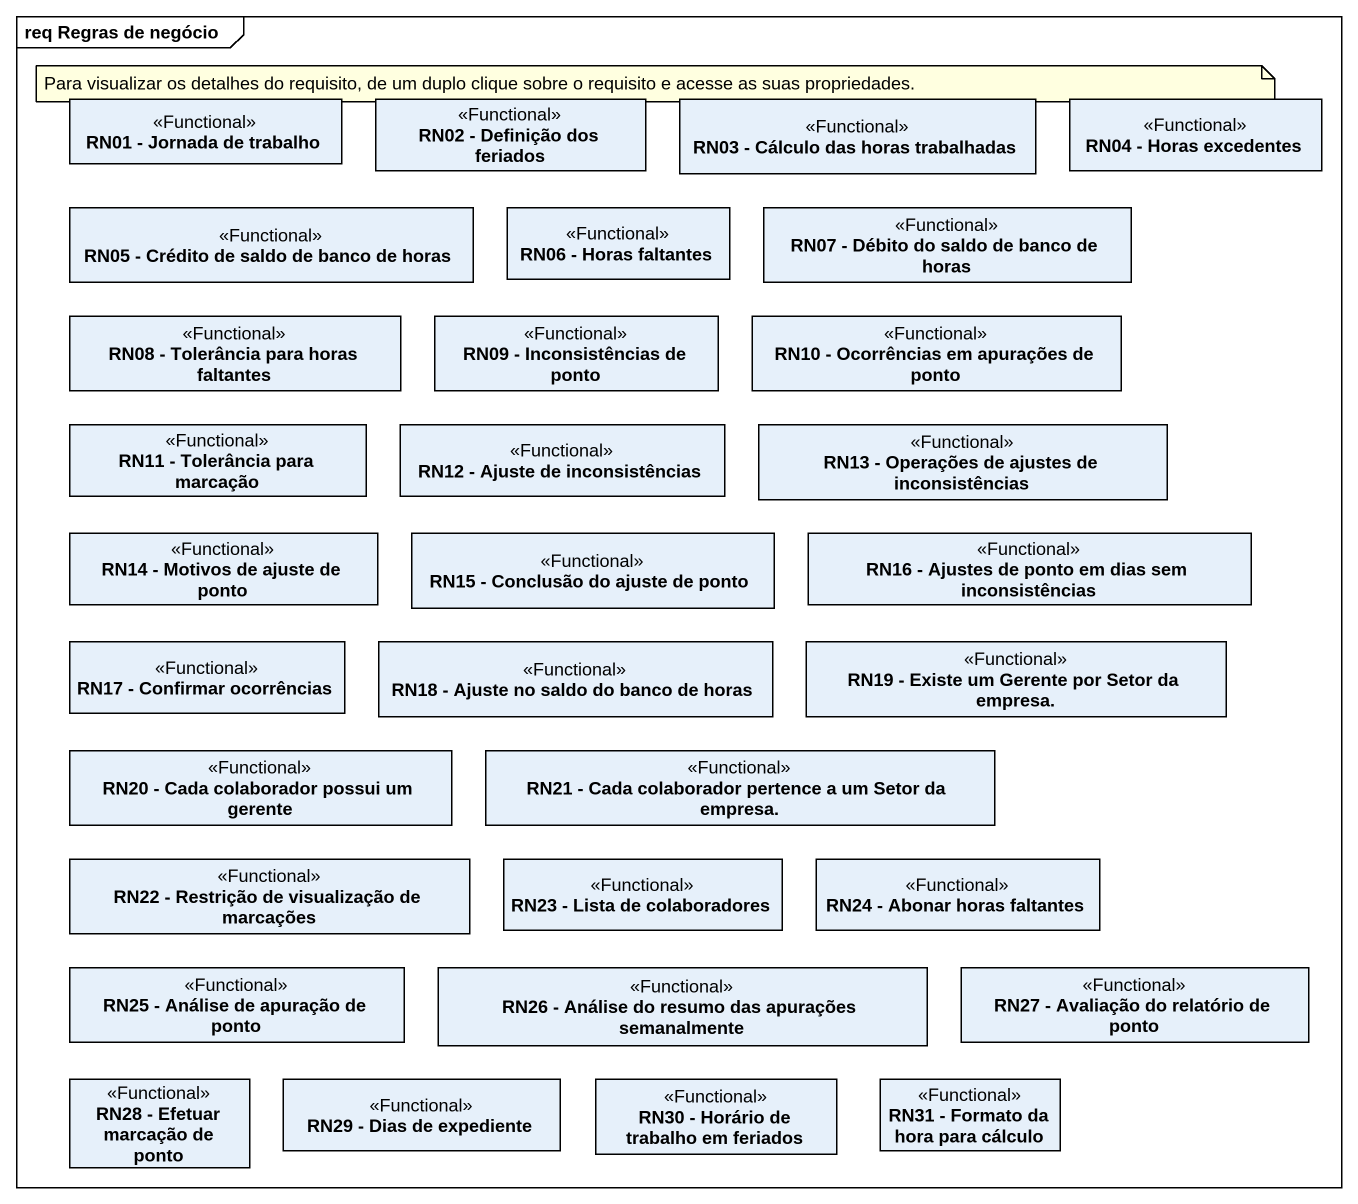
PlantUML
@startuml
mainframe req Regras de negócio
hide circle
hide empty members
class "RN01 - Jornada de trabalho" as RN01_Jornada_de_trabalho <<Functional>>
class "RN02 - Definição dos feriados" as RN02_Definição_dos_feriados <<Functional>>
class "RN03 - Cálculo das horas trabalhadas" as RN03_Cálculo_das_horas <<Functional>>
class "RN04 - Horas excedentes" as RN04_Horas_excedentes <<Functional>>
class "RN05 - Crédito de saldo de banco de horas" as RN05_Crédito_de_saldo_de <<Functional>>
class "RN06 - Horas faltantes" as RN06_Horas_faltantes <<Functional>>
class "RN07 - Débito do saldo de banco de horas" as RN07_Débito_do_saldo_de <<Functional>>
class "RN08 - Tolerância para horas faltantes" as RN08_Tolerância_para_horas <<Functional>>
class "RN09 - Inconsistências de ponto" as RN09_Inconsistências_de <<Functional>>
class "RN10 - Ocorrências em apurações de ponto" as RN10_Ocorrências_em <<Functional>>
class "RN11 - Tolerância para marcação" as RN11_Tolerância_para <<Functional>>
class "RN12 - Ajuste de inconsistências" as RN12_Ajuste_de <<Functional>>
class "RN13 - Operações de ajustes de inconsistências" as RN13_Operações_de_ajustes <<Functional>>
class "RN14 - Motivos de ajuste de ponto" as RN14_Motivos_de_ajuste_de <<Functional>>
class "RN15 - Conclusão do ajuste de ponto" as RN15_Conclusão_do_ajuste_de <<Functional>>
class "RN16 - Ajustes de ponto em dias sem inconsistências" as RN16_Ajustes_de_ponto_em <<Functional>>
class "RN17 - Confirmar ocorrências" as RN17_Confirmar_ocorrências <<Functional>>
class "RN18 - Ajuste no saldo do banco de horas" as RN18_Ajuste_no_saldo_do <<Functional>>
class "RN19 - Existe um Gerente por Setor da empresa." as RN19_Existe_um_Gerente_por <<Functional>>
class "RN20 - Cada colaborador possui um gerente" as RN20_Cada_colaborador <<Functional>>
class "RN21 - Cada colaborador pertence a um Setor da empresa." as RN21_Cada_colaborador <<Functional>>
class "RN22 - Restrição de visualização de marcações" as RN22_Restrição_de <<Functional>>
class "RN23 - Lista de colaboradores" as RN23_Lista_de_colaboradores <<Functional>>
class "RN24 - Abonar horas faltantes" as RN24_Abonar_horas_faltantes <<Functional>>
class "RN25 - Análise de apuração de ponto" as RN25_Análise_de_apuração_de <<Functional>>
class "RN26 - Análise do resumo das apurações semanalmente" as RN26_Análise_do_resumo_das <<Functional>>
class "RN27 - Avaliação do relatório de ponto" as RN27_Avaliação_do_relatório <<Functional>>
class "RN28 - Efetuar marcação de ponto" as RN28_Efetuar_marcação_de <<Functional>>
class "RN29 - Dias de expediente" as RN29_Dias_de_expediente <<Functional>>
class "RN30 - Horário de trabalho em feriados" as RN30_Horário_de_trabalho_em <<Functional>>
class "RN31 - Formato da hora para cálculo" as RN31_Formato_da_hora_para <<Functional>>
note as N1
  Para visualizar os detalhes do requisito, de um duplo clique sobre o requisito e acesse as suas propriedades.
end note
@enduml
